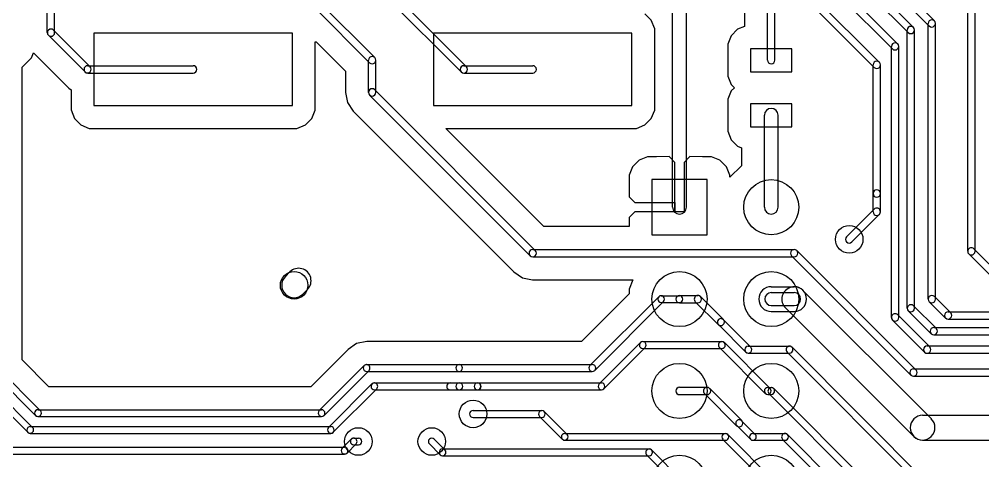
# Model space of a CAD drawing. Extents: x -29274 to 69862, y 24345 to 162744.
# Drawn here: x 25454 to 35955, y 43211 to 48015 of the extents above; entities that cross this region are included whole.
import ezdxf

# ---------------------------------------------------------------- set-up
doc = ezdxf.new("R2010")
doc.units = 0
doc.layers.add('BLACK', color=1, linetype='CONTINUOUS')

msp = doc.modelspace()

# ---------------------------------------------------------------- linework, layer by layer
at = {"layer": 'BLACK'}
for p, q in [((32379, 49998), (34828, 47549)), ((32322, 49941), (34771, 47492)), ((35027, 47749), (32859, 49917)), ((34971, 47693), (32803, 49861)), ((35791, 45490), (35791, 49870)), ((35871, 45490), (35871, 49870)), ((25760, 47870), (25760, 49270)), ((25840, 47870), (25840, 49270)), ((33859, 49268), (35200, 47927)), ((33802, 49211), (35143, 47870)), ((34859, 48568), (35428, 47999)), ((30272, 47442), (29272, 48442)), ((30328, 47498), (29328, 48498)), ((33610, 47570), (33610, 48420)), ((33690, 47570), (33690, 48420)), ((34802, 48511), (35371, 47942)), ((28728, 48198), (29328, 47598)), ((32575, 45970), (32575, 48270)), ((32725, 45970), (32725, 48270)), ((33360, 48300), (33360, 47938)), ((33360, 48300), (33360, 47938)), ((28672, 48142), (29272, 47542)), ((32343, 48004), (32273, 48074)), ((32343, 48004), (32273, 48074)), ((32381, 47912), (32343, 48004)), ((32381, 47912), (32343, 48004)), ((25829, 47898), (26228, 47499)), ((32381, 47126), (32381, 47912)), ((32381, 47126), (32381, 47912)), ((33284, 47906), (33214, 47836)), ((33284, 47906), (33214, 47836)), ((33360, 47938), (33284, 47906)), ((33360, 47938), (33284, 47906)), ((35132, 44870), (35132, 47898)), ((35212, 44870), (35212, 47898)), ((35360, 44970), (35360, 47970)), ((35440, 44970), (35440, 47970)), ((25772, 47841), (26171, 47442)), ((28432, 47863), (26268, 47863)), ((26268, 47863), (26268, 47077)), ((28432, 47077), (28432, 47863)), ((32132, 47863), (29968, 47863)), ((29968, 47863), (29968, 47077)), ((32132, 47077), (32132, 47863)), ((33214, 47836), (33176, 47745)), ((33214, 47836), (33176, 47745)), ((28681, 47126), (28681, 47771)), ((28681, 47771), (28689, 47771)), ((28681, 47126), (28681, 47771)), ((28681, 47771), (28689, 47771)), ((28689, 47771), (29010, 47450)), ((28689, 47771), (29010, 47450)), ((33176, 47745), (33176, 47646)), ((33176, 47745), (33176, 47646)), ((33875, 47695), (33425, 47695)), ((33425, 47695), (33425, 47445)), ((33875, 47445), (33875, 47695)), ((34960, 44770), (34960, 47720)), ((35040, 44770), (35040, 47720)), ((25487, 47493), (25588, 47594)), ((25487, 47493), (25588, 47594)), ((25588, 47594), (25610, 47649)), ((25588, 47594), (25610, 47649)), ((25610, 47649), (25994, 47265)), ((25610, 47649), (25994, 47265)), ((29260, 47220), (29260, 47570)), ((29340, 47220), (29340, 47570)), ((33176, 47646), (33176, 47396)), ((33176, 47646), (33176, 47396)), ((25487, 44307), (25487, 47493)), ((25487, 44307), (25487, 47493)), ((26200, 47510), (27350, 47510)), ((30300, 47510), (31050, 47510)), ((34760, 46120), (34760, 47520)), ((34840, 46120), (34840, 47520)), ((26200, 47430), (27350, 47430)), ((29010, 47450), (29010, 47220)), ((29010, 47450), (29010, 47220)), ((30300, 47430), (31050, 47430)), ((33176, 47396), (33214, 47304)), ((33176, 47396), (33214, 47304)), ((33425, 47445), (33875, 47445)), ((25994, 47265), (25995, 47265)), ((25994, 47265), (25995, 47265)), ((25995, 47265), (26019, 47249)), ((25995, 47265), (26019, 47249)), ((33214, 47304), (33248, 47270)), ((33214, 47304), (33248, 47270)), ((33248, 47270), (33214, 47236)), ((33248, 47270), (33214, 47236)), ((26019, 47249), (26019, 47028)), ((26019, 47249), (26019, 47028)), ((29010, 47220), (29032, 47109)), ((29010, 47220), (29032, 47109)), ((29272, 47191), (31021, 45442)), ((29329, 47248), (31078, 45499)), ((33214, 47236), (33176, 47145)), ((33214, 47236), (33176, 47145)), ((26268, 47077), (28432, 47077)), ((28681, 47027), (28681, 47126)), ((28681, 47027), (28681, 47126)), ((29032, 47109), (29095, 47015)), ((29032, 47109), (29095, 47015)), ((29968, 47077), (32132, 47077)), ((32381, 47027), (32381, 47126)), ((32381, 47027), (32381, 47126)), ((33176, 47145), (33176, 47046)), ((33176, 47145), (33176, 47046)), ((33176, 47046), (33176, 46796)), ((33176, 47046), (33176, 46796)), ((33875, 47095), (33425, 47095)), ((33425, 47095), (33425, 46845)), ((33875, 46845), (33875, 47095)), ((26019, 47028), (26057, 46936)), ((26019, 47028), (26057, 46936)), ((28643, 46936), (28681, 47027)), ((28643, 46936), (28681, 47027)), ((29095, 47015), (30844, 45266)), ((29095, 47015), (30844, 45266)), ((32343, 46936), (32381, 47027)), ((32343, 46936), (32381, 47027)), ((33575, 45970), (33575, 46970)), ((33725, 45970), (33725, 46970)), ((26057, 46936), (26127, 46866)), ((26057, 46936), (26127, 46866)), ((26127, 46866), (26218, 46828)), ((26127, 46866), (26218, 46828)), ((28481, 46828), (28573, 46866)), ((28481, 46828), (28573, 46866)), ((28573, 46866), (28643, 46936)), ((28573, 46866), (28643, 46936)), ((32181, 46828), (32273, 46866)), ((32181, 46828), (32273, 46866)), ((32273, 46866), (32343, 46936)), ((32273, 46866), (32343, 46936)), ((33425, 46845), (33875, 46845)), ((26218, 46828), (26317, 46828)), ((26218, 46828), (26317, 46828)), ((26317, 46828), (28481, 46828)), ((26317, 46828), (28481, 46828)), ((31170, 45760), (30102, 46828)), ((30102, 46828), (32181, 46828)), ((31170, 45760), (30102, 46828)), ((30102, 46828), (32181, 46828)), ((33176, 46796), (33214, 46704)), ((33176, 46796), (33214, 46704)), ((33214, 46704), (33284, 46634)), ((33214, 46704), (33284, 46634)), ((33284, 46634), (33325, 46617)), ((33284, 46634), (33325, 46617)), ((32300, 46519), (32209, 46481)), ((32300, 46519), (32209, 46481)), ((32399, 46519), (32300, 46519)), ((32399, 46519), (32300, 46519)), ((32538, 46520), (32399, 46519)), ((32538, 46520), (32399, 46519)), ((32600, 46458), (32538, 46520)), ((32600, 46458), (32538, 46520)), ((32762, 46520), (32700, 46458)), ((32762, 46520), (32700, 46458)), ((32901, 46519), (32762, 46520)), ((32901, 46519), (32762, 46520)), ((33000, 46519), (32901, 46519)), ((33000, 46519), (32901, 46519)), ((33091, 46481), (33000, 46519)), ((33091, 46481), (33000, 46519)), ((33325, 46617), (33325, 46421)), ((33325, 46617), (33325, 46421)), ((32209, 46481), (32139, 46411)), ((32209, 46481), (32139, 46411)), ((32600, 46020), (32600, 46458)), ((32600, 46020), (32600, 46458)), ((32700, 46458), (32700, 46070)), ((32700, 46458), (32700, 46070)), ((33161, 46411), (33091, 46481)), ((33161, 46411), (33091, 46481)), ((33325, 46421), (33199, 46296)), ((33325, 46421), (33199, 46296)), ((32101, 46319), (32100, 46082)), ((32101, 46319), (32100, 46082)), ((32139, 46411), (32101, 46319)), ((32139, 46411), (32101, 46319)), ((33199, 46319), (33161, 46411)), ((33199, 46319), (33161, 46411)), ((33199, 46296), (33199, 46319)), ((33199, 46296), (33199, 46319)), ((32950, 46270), (32350, 46270)), ((32350, 46270), (32350, 45670)), ((32950, 45670), (32950, 46270)), ((34760, 45920), (34760, 46120)), ((34840, 45920), (34840, 46120)), ((32100, 46082), (32162, 46020)), ((32100, 46082), (32162, 46020)), ((32162, 46020), (32600, 46020)), ((32162, 46020), (32600, 46020)), ((32600, 45920), (32600, 46020)), ((32600, 46020), (32600, 45920)), ((32600, 45920), (32600, 46020)), ((32600, 46020), (32600, 45920)), ((32700, 46070), (32700, 46020)), ((32700, 46070), (32700, 46020)), ((32700, 46020), (32700, 45920)), ((32700, 46020), (32700, 45920)), ((32162, 45920), (32100, 45858)), ((32162, 45920), (32100, 45858)), ((32550, 45920), (32162, 45920)), ((32550, 45920), (32162, 45920)), ((32600, 45920), (32550, 45920)), ((32600, 45920), (32550, 45920)), ((32700, 45920), (32600, 45920)), ((32700, 45920), (32600, 45920)), ((34472, 45648), (34772, 45948)), ((34528, 45592), (34828, 45892)), ((32100, 45858), (32100, 45760)), ((32100, 45858), (32100, 45760)), ((32100, 45760), (31170, 45760)), ((32100, 45760), (31170, 45760)), ((32350, 45670), (32950, 45670)), ((31050, 45510), (33900, 45510)), ((33928, 45498), (35228, 44198)), ((36384, 44993), (35859, 45518)), ((31050, 45430), (33900, 45430)), ((33872, 45442), (35172, 44142)), ((36327, 44936), (35802, 45461)), ((28355, 45216), (28404, 45265)), ((30844, 45266), (30845, 45265)), ((30844, 45266), (30845, 45265)), ((30845, 45265), (30938, 45203)), ((30845, 45265), (30938, 45203)), ((30938, 45203), (30939, 45202)), ((30938, 45203), (30939, 45202)), ((30939, 45202), (31049, 45181)), ((30939, 45202), (31049, 45181)), ((31049, 45181), (31050, 45180)), ((31049, 45181), (31050, 45180)), ((31050, 45180), (32143, 45180)), ((31050, 45180), (32143, 45180)), ((32143, 45180), (32101, 45079)), ((32143, 45180), (32101, 45079)), ((28546, 45025), (28595, 45074)), ((32101, 45079), (32101, 45027)), ((32101, 45079), (32101, 45027)), ((33650, 45105), (33900, 45105)), ((35395, 43666), (33996, 45065)), ((32101, 45027), (31581, 44507)), ((32101, 45027), (31581, 44507)), ((32424, 44996), (31674, 44246)), ((32476, 44944), (31726, 44194)), ((32450, 45007), (32650, 45007)), ((32650, 45010), (32850, 45010)), ((33128, 44749), (32879, 44998)), ((33650, 45040), (33900, 45040)), ((35429, 44998), (35606, 44821)), ((32450, 44933), (32650, 44933)), ((32650, 44930), (32850, 44930)), ((33071, 44692), (32822, 44941)), ((33650, 44900), (33900, 44900)), ((35204, 43475), (33805, 44874)), ((35144, 44841), (35393, 44592)), ((35201, 44898), (35450, 44649)), ((35372, 44941), (35549, 44764)), ((33426, 44446), (33126, 44746)), ((33650, 44835), (33900, 44835)), ((35321, 44392), (34972, 44741)), ((35378, 44449), (35029, 44798)), ((35578, 44832), (43350, 44832)), ((35578, 44752), (43350, 44752)), ((33374, 44394), (33074, 44694)), ((35422, 44660), (43450, 44660)), ((35422, 44580), (43450, 44580)), ((29038, 44423), (28631, 44016)), ((29038, 44423), (28631, 44016)), ((29131, 44485), (29038, 44423)), ((29131, 44485), (29038, 44423)), ((29241, 44507), (29131, 44485)), ((29241, 44507), (29131, 44485)), ((30250, 44507), (29241, 44507)), ((30250, 44507), (29241, 44507)), ((31581, 44507), (30250, 44507)), ((31581, 44507), (30250, 44507)), ((32224, 44496), (31774, 44046)), ((32276, 44444), (31826, 43994)), ((32250, 44507), (33112, 44507)), ((32250, 44433), (33112, 44433)), ((33585, 43944), (33086, 44443)), ((33638, 43997), (33139, 44496)), ((33400, 44457), (33850, 44457)), ((35366, 42957), (33877, 44446)), ((35350, 44460), (42800, 44460)), ((33400, 44383), (33850, 44383)), ((35313, 42904), (33824, 44393)), ((35350, 44380), (42800, 44380)), ((25684, 43756), (25226, 44214)), ((25778, 44016), (25487, 44307)), ((25778, 44016), (25487, 44307)), ((28723, 43756), (29214, 44247)), ((29241, 44257), (30249, 44257)), ((30250, 44257), (31700, 44257)), ((35200, 44210), (39100, 44210)), ((25548, 43520), (24924, 44144)), ((25600, 43572), (24976, 44196)), ((25632, 43704), (25174, 44162)), ((28776, 43703), (29267, 44194)), ((29241, 44183), (30249, 44183)), ((30250, 44183), (31700, 44183)), ((35200, 44130), (39100, 44130)), ((28631, 44016), (25778, 44016)), ((28631, 44016), (25778, 44016)), ((28824, 43572), (29298, 44046)), ((29325, 44057), (30449, 44057)), ((30150, 44057), (30250, 44057)), ((30150, 44057), (30250, 44057)), ((30250, 44057), (30450, 44057)), ((30450, 44057), (31800, 44057)), ((32650, 44010), (32950, 44010)), ((33328, 43649), (32979, 43998)), ((33612, 44007), (33650, 44007)), ((28876, 43520), (29350, 43994)), ((29325, 43983), (30449, 43983)), ((30150, 43983), (30250, 43983)), ((30150, 43983), (30250, 43983)), ((30250, 43983), (30450, 43983)), ((30450, 43983), (31800, 43983)), ((32650, 43930), (32950, 43930)), ((33271, 43592), (32922, 43941)), ((33612, 43933), (33650, 43933)), ((34853, 42714), (33624, 43943)), ((34906, 42767), (33677, 43996)), ((25659, 43766), (28749, 43766)), ((25659, 43692), (28749, 43692)), ((30400, 43757), (31150, 43757)), ((30400, 43683), (31150, 43683)), ((31124, 43693), (31373, 43444)), ((31177, 43746), (31426, 43497)), ((35300, 43705), (36500, 43705)), ((25575, 43582), (28849, 43582)), ((33424, 43444), (33274, 43594)), ((33476, 43496), (33326, 43646)), ((25575, 43508), (28849, 43508)), ((31400, 43507), (33150, 43507)), ((33177, 43496), (33676, 42997)), ((33450, 43507), (33800, 43507)), ((34756, 42567), (33827, 43496)), ((28974, 43347), (29073, 43446)), ((29027, 43294), (29126, 43393)), ((29100, 43457), (29150, 43457)), ((29100, 43383), (29150, 43383)), ((29924, 43394), (30042, 43276)), ((29976, 43446), (30094, 43328)), ((31400, 43433), (33150, 43433)), ((33124, 43443), (33623, 42944)), ((33450, 43433), (33800, 43433)), ((34703, 42514), (33774, 43443)), ((35300, 43435), (36500, 43435)), ((25050, 43357), (29000, 43357)), ((25050, 43283), (29000, 43283)), ((30068, 43339), (32318, 43339)), ((30068, 43265), (32318, 43265)), ((32292, 43275), (32623, 42944)), ((32345, 43328), (32676, 42997))]:
    msp.add_line(p, q, dxfattribs=at)
for centre, radius in [((33650, 45970), 300), ((34500, 45620), 150), ((28450, 45120), 150), ((32650, 44970), 300), ((33650, 44970), 300), ((32650, 43970), 300), ((33650, 43970), 300), ((30400, 43720), 150), ((29150, 43420), 150), ((29950, 43420), 150), ((32650, 42970), 300), ((33650, 42970), 300)]:
    msp.add_circle(centre, radius, dxfattribs=at)
for centre, radius, start, end in [((35400, 47970), 40, 360, 540), ((35399, 47971), 40, 225, 405), ((25801, 47869), 40, 45, 225), ((35172, 47898), 40, 360, 540), ((35171, 47899), 40, 225, 405), ((25800, 47870), 40, 180, 360), ((35000, 47720), 40, 360, 540), ((34999, 47721), 40, 225, 405), ((29300, 47570), 40, 360, 540), ((29300, 47570), 40, 225, 405), ((33650, 47570), 40, 180, 360), ((26200, 47470), 40, 90, 270), ((26199, 47471), 40, 225, 405), ((27350, 47470), 40, 270, 450), ((30300, 47470), 40, 90, 270), ((30300, 47470), 40, 225, 405), ((31050, 47470), 40, 270, 450), ((34800, 47520), 40, 360, 540), ((34800, 47520), 40, 225, 405), ((29300, 47220), 40, 45, 225), ((29300, 47220), 40, 180, 360), ((33650, 46970), 75, 360, 540), ((34800, 46120), 40, 360, 540), ((34800, 46120), 40, 180, 360), ((32650, 45970), 75, 180, 360), ((33650, 45970), 75, 180, 360), ((34800, 45920), 40, 180, 360), ((34800, 45920), 40, 315, 495), ((34500, 45620), 40, 135, 315), ((31050, 45470), 40, 90, 270), ((31050, 45470), 40, 225, 405), ((33900, 45470), 40, 45, 225), ((33900, 45470), 40, 270, 450), ((35831, 45489), 40, 405, 585), ((35831, 45490), 40, 180, 360), ((28500, 45170), 135, 315, 495), ((28450, 45120), 135, 135, 315), ((33650, 44970), 135, 90, 270), ((33901, 44969), 135, 405, 585), ((33900, 44970), 135, 270, 450), ((32450, 44970), 37, 90, 270), ((32450, 44970), 37, -45, 135), ((32650, 44970), 40, 90, 270), ((32650, 44970), 37, 270, 450), ((32851, 44969), 40, 405, 585), ((32850, 44970), 40, 270, 450), ((33650, 44970), 70, 90, 270), ((33900, 44970), 70, 270, 450), ((35400, 44970), 40, 180, 360), ((35401, 44969), 40, 45, 225), ((35172, 44870), 40, 180, 360), ((35173, 44869), 40, 45, 225), ((33100, 44720), 37, 405, 585), ((33099, 44721), 40, 225, 405), ((35000, 44770), 40, 405, 585), ((35000, 44770), 40, 180, 360), ((35578, 44792), 40, 90, 270), ((35577, 44793), 40, 225, 405), ((35422, 44620), 40, 90, 270), ((35421, 44621), 40, 225, 405), ((32250, 44470), 37, 90, 270), ((32250, 44470), 37, -45, 135), ((33112, 44470), 37, 405, 585), ((33112, 44470), 37, 270, 450), ((33400, 44420), 37, 90, 270), ((33400, 44420), 37, 225, 405), ((33850, 44420), 37, 405, 585), ((33850, 44420), 37, 270, 450), ((35350, 44420), 40, 90, 270), ((35350, 44420), 40, 225, 405), ((29241, 44220), 37, 90, 270), ((29240, 44220), 37, 315, 495), ((30250, 44220), 37, 90, 270), ((30249, 44220), 37, 270, 450), ((31700, 44220), 37, 135, 315), ((31700, 44220), 37, 270, 450), ((35200, 44170), 40, 90, 270), ((35200, 44170), 40, 225, 405), ((29325, 44020), 37, 90, 270), ((29324, 44020), 37, 315, 495), ((30150, 44020), 37, 90, 270), ((30150, 44020), 37, 90, 270), ((30250, 44020), 37, 90, 270), ((30250, 44020), 37, 270, 450), ((30250, 44020), 37, 270, 450), ((30450, 44020), 37, 90, 270), ((30449, 44020), 37, 270, 450), ((30450, 44020), 37, 270, 450), ((31800, 44020), 37, 135, 315), ((31800, 44020), 37, 270, 450), ((32650, 43970), 40, 90, 270), ((32950, 43970), 40, 405, 585), ((32950, 43970), 40, 270, 450), ((33612, 43970), 37, 90, 270), ((33651, 43969), 37, 405, 585), ((33650, 43970), 37, 270, 450), ((33612, 43970), 37, 225, 405), ((25659, 43729), 37, 90, 270), ((25658, 43730), 37, 225, 405), ((28750, 43730), 37, 135, 315), ((28749, 43729), 37, 270, 450), ((30400, 43720), 37, 90, 270), ((31151, 43719), 37, 45, 225), ((31150, 43720), 37, 270, 450), ((35300, 43570), 135, 90, 270), ((25575, 43545), 37, 90, 270), ((28849, 43545), 37, 270, 450), ((33300, 43620), 37, 405, 585), ((33300, 43620), 40, 225, 405), ((35299, 43571), 135, 225, 405), ((25574, 43546), 37, 225, 405), ((28850, 43546), 37, 135, 315), ((31400, 43470), 37, 90, 270), ((31399, 43471), 37, 225, 405), ((33150, 43470), 37, 45, 225), ((33150, 43470), 37, 270, 450), ((33450, 43470), 37, 90, 270), ((33450, 43470), 37, 225, 405), ((33800, 43470), 37, 405, 585), ((33800, 43470), 37, 270, 450), ((29100, 43420), 37, 90, 270), ((29099, 43419), 37, 315, 495), ((29150, 43420), 37, 270, 450), ((29950, 43420), 37, 45, 225), ((29001, 43321), 37, 135, 315), ((29000, 43320), 37, 270, 450), ((30068, 43302), 37, 90, 270), ((30068, 43302), 37, 225, 405), ((32319, 43301), 37, 45, 225), ((32318, 43302), 37, 270, 450)]:
    msp.add_arc(centre, radius, start, end, dxfattribs=at)

doc.saveas('drawing.dxf')
